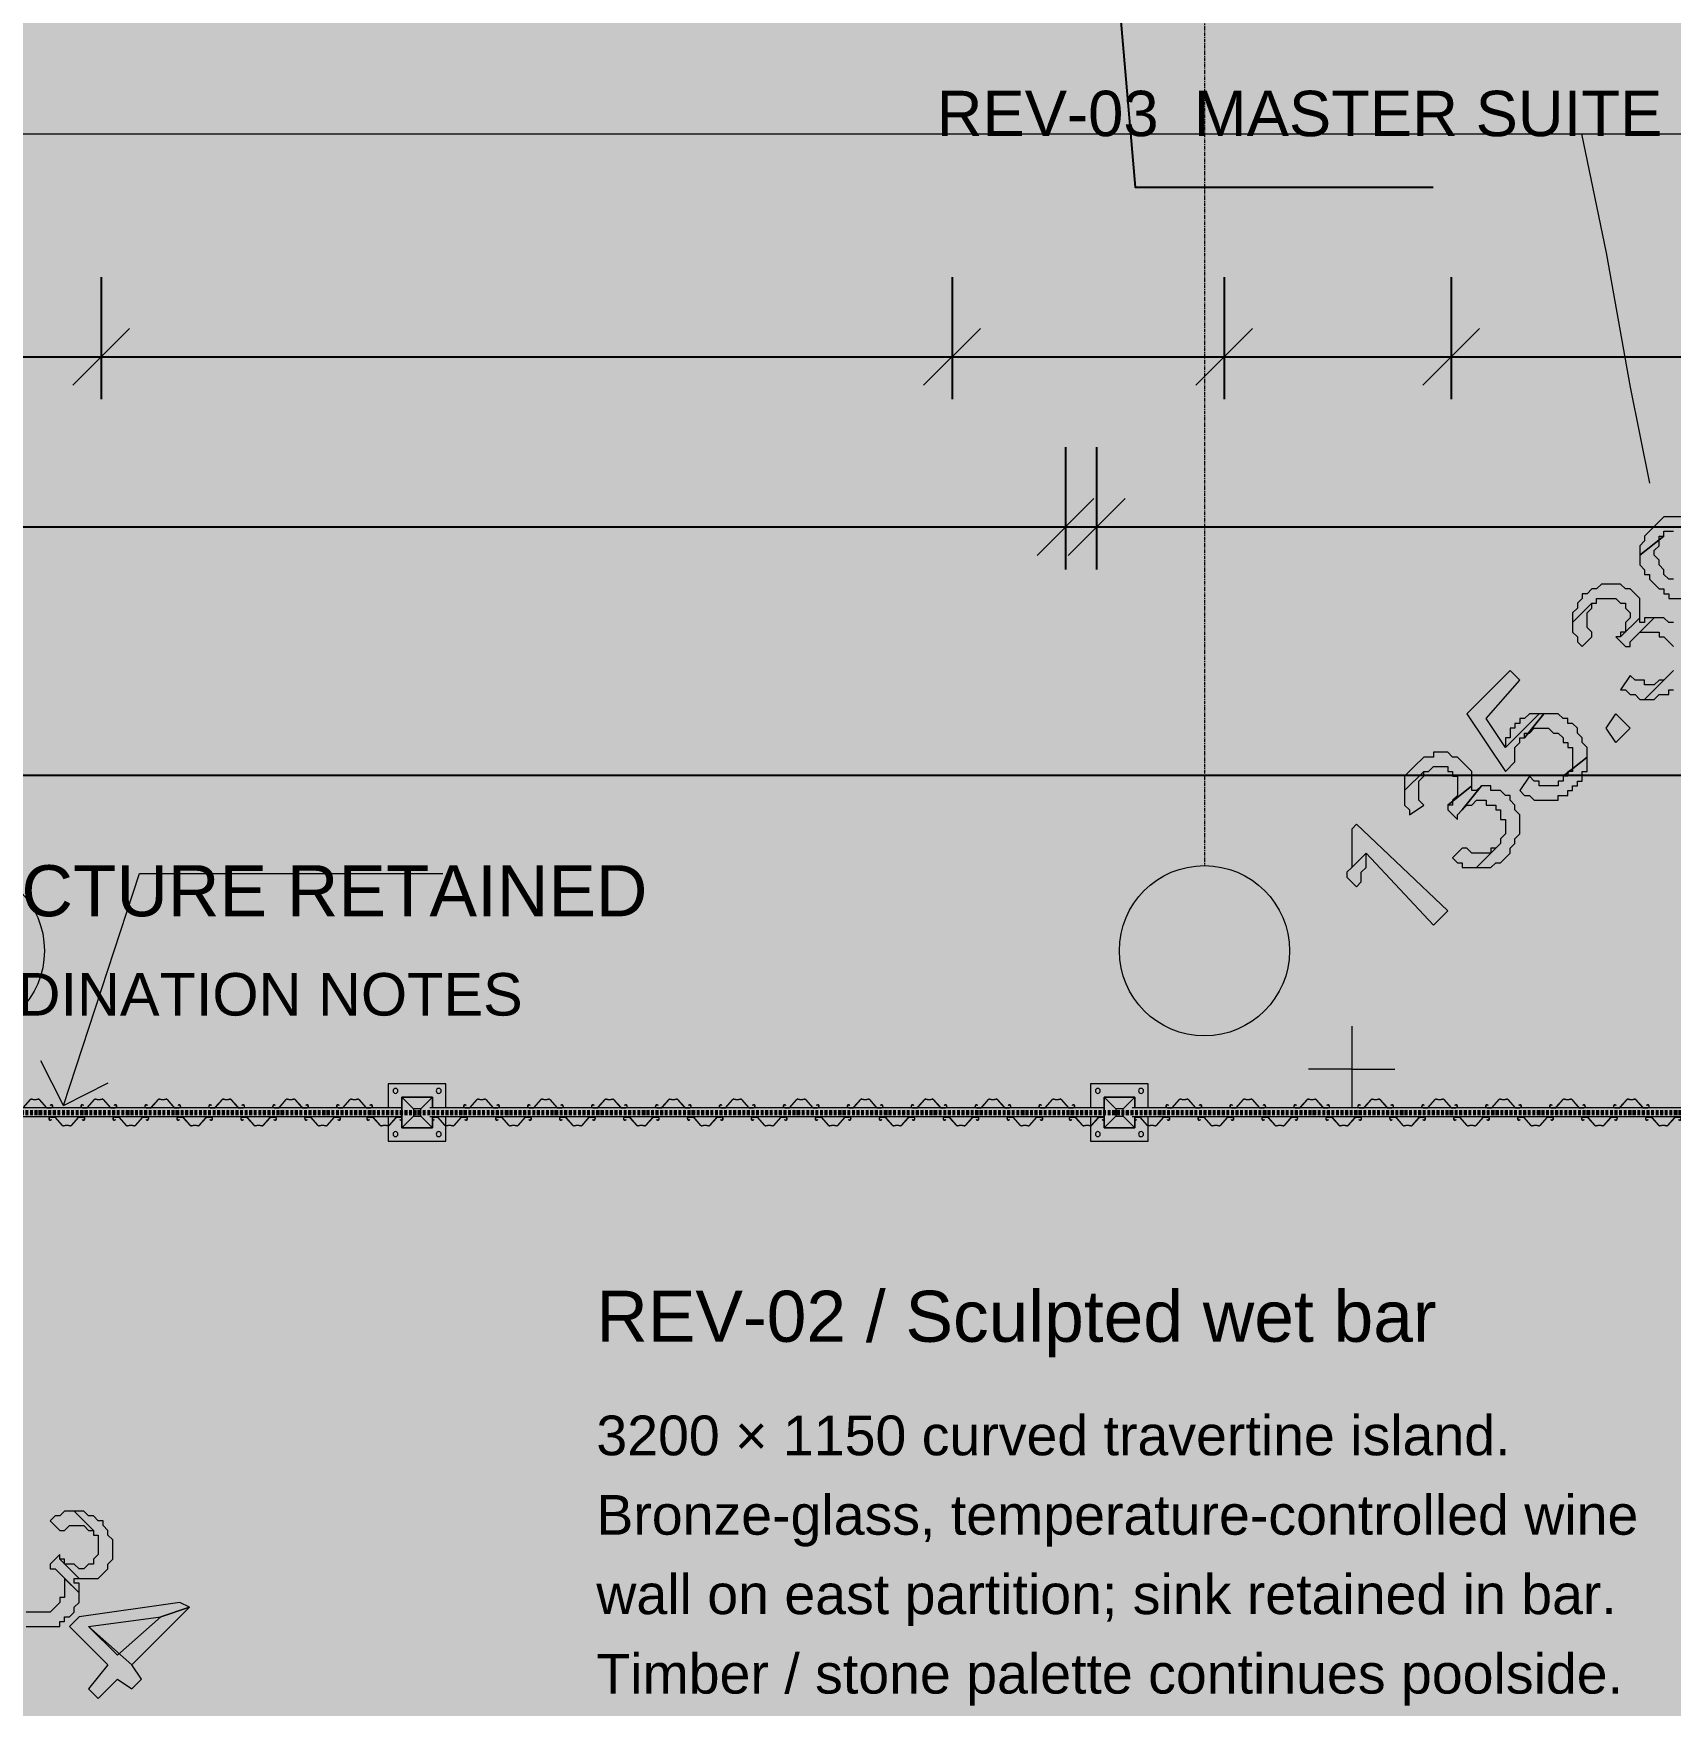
# Model space of a CAD drawing. Header units: millimetres. Extents: x -3370 to 37592, y -25802 to 13127.
# Drawn here: x 13015 to 18788, y -12282 to -6388 of the extents above; entities that cross this region are included whole.
import ezdxf

# ---------------------------------------------------------------- set-up
doc = ezdxf.new("R2010")
doc.units = ezdxf.units.MM
doc.linetypes.add('Boundary', pattern=[15.999999999999998, 9.999999999999998, -3, 0, -3])
doc.linetypes.add('Grid Line', pattern=[22.224999999999994, 12.7, -3.174999999999999, 3.174999999999999, -3.174999999999999])
for name, color, linetype, lineweight in [('2 Hoop survey', 8, 'Continuous', 9), ('A-ANNO-DIMS', 211, 'Continuous', 9), ('A-FLOR-HRAL', 11, 'Continuous', 9), ('C-BLDG-PADS', 91, 'Continuous', 9), ('C-PROP-LINE', 91, 'Boundary', 70), ('G-ANNO-TEXT', 231, 'Continuous', 9), ('ID_REVISION_MARKUP', 7, 'Continuous', 25), ('S-GRID', 1, 'Continuous', 9), ('S-GRID-IDEN', 1, 'Continuous', 9), ('默认', 18, 'Continuous', 9)]:
    doc.layers.add(name, color=color, linetype=linetype, lineweight=lineweight)
doc.styles.add('Avenir_1', font='', dxfattribs={"width": 0.8, "height": 200})
doc.styles.add('ID_SANS', font='Arial.ttf')
doc.styles.get('Avenir_1').set_extended_font_data('Avenir')
doc.dimstyles.new('OJID-2_0mm_Diagonal_Tick', dxfattribs={"dimscale": 304.8, "dimtxt": 282.4994288325337, "dimasz": 0.6561679790026247, "dimexe": 0.4921259842519685, "dimexo": 0.0625, "dimgap": 0.1640419947506562, "dimtad": 1, "dimdsep": 46, "dimtxsty": 'Avenir_1', "dimblk1": 'OBLIQUE', "dimblk2": 'OBLIQUE', "dimsah": 1, "dimcen": 0.09, "dimdle": 0.4921259842519685, "dimazin": 3, "dimtfac": 1, "dimtdec": 4, "dimtix": 1, "dimtmove": 0, "dimatfit": 3, "dimtvp": 1, "dimtolj": 1})
doc.dimstyles.new('OJID-2_0mm_Diagonal_Tick_1', dxfattribs={"dimscale": 304.8, "dimtxt": 282.4994288325337, "dimasz": 0.6561679790026247, "dimexe": 0.4921259842519685, "dimexo": 0.0625, "dimgap": 0.1640419947506562, "dimtad": 1, "dimdsep": 46, "dimtxsty": 'Avenir_1', "dimblk1": 'OBLIQUE', "dimblk2": 'OBLIQUE', "dimsah": 1, "dimcen": 0.09, "dimdle": 0.4921259842519685, "dimazin": 3, "dimtfac": 1, "dimtdec": 4, "dimtix": 1, "dimtmove": 2, "dimatfit": 3, "dimtvp": 1, "dimtolj": 1})

# ---------------------------------------------------------------- blocks, each defined once
blk = doc.blocks.new('2 Hoop survey-1260670-Lower Ground Floor')
at = {"layer": '默认', "color": 9}
for p, q in [((66093.32701725377, 302.0836705288281), (66093.32701725377, 13.17536394757408)), ((66093.32701725376, 149.6920172383161), (65940.93536396322, 149.6920172383161)), ((66093.32701725376, 149.6920172383161), (66245.71867054429, 149.6920172383161))]:
    blk.add_line(p, q, dxfattribs=at)
at = {"layer": '默认', "color": 9, "flags": 128}
blk.add_lwpolyline([(66904.03432277705, 3447.300363947662), (66990.74453107578, 3028.201023837184), (67075.40656068163, 2554.093658044441), (67143.13618436629, 2215.445539621027)], dxfattribs=at)
at = {"layer": '默认', "color": 9}
for points in [[(67312.46024357798, 2096.918698172854), (67193.9334021298, 2096.918698172854), (67160.06859028745, 2063.053886330514), (67126.20377844512, 2029.189074488189), (67126.20377844512, 2012.256668567003), (67109.27137252397, 1995.324262645847), (67109.27137252397, 1961.45945080349), (67193.93340212981, 2029.189074488173), (67193.93340212981, 2046.121480409344), (67227.79821397213, 2046.121480409344)], [(67227.79821397216, 1876.797421197669), (67210.86580805096, 1876.797421197669), (67193.93340212981, 1893.729827118823), (67193.93340212981, 1910.662233039979), (67177.00099620866, 1927.594638961165), (67177.00099620866, 1944.527044882319), (67160.06859028747, 1961.459450803506), (67160.06859028747, 1978.39185672466), (67177.00099620863, 1995.32426264583), (67177.00099620863, 2029.189074488173), (67193.9334021298, 2029.189074488173), (67109.27137252396, 1961.45945080349), (67109.27137252396, 1927.594638961149), (67126.20377844512, 1910.662233039995), (67126.20377844512, 1893.729827118808), (67143.13618436627, 1893.729827118808), (67143.13618436627, 1876.797421197638), (67177.00099620862, 1842.932609355297), (67193.9334021298, 1842.932609355297), (67193.9334021298, 1826.000203434127), (67210.86580805096, 1826.000203434127), (67210.86580805096, 1809.067797512971), (67261.66302581447, 1809.067797512971)], [(67227.7982139721, 1555.081708695396), (67126.20377844511, 1453.487273168388), (67160.06859028744, 1453.487273168388), (67177.00099620863, 1470.419679089542), (67210.86580805096, 1470.419679089542), (67210.86580805096, 1487.352085010712), (67227.79821397213, 1487.352085010712)], [(67227.79821397216, 1724.405767907103), (67210.86580805096, 1724.405767907103), (67193.93340212978, 1741.338173828257), (67160.06859028744, 1741.338173828273), (67109.27137252394, 1690.540956064744), (67177.00099620862, 1690.540956064744), (67177.00099620862, 1673.60855014359), (67193.93340212978, 1673.60855014359), (67227.7982139721, 1639.743738301218)], [(61419.98298301085, -1814.46706961738), (61538.50982445903, -1814.46706961738), (61538.50982445903, -1797.534663696208), (61555.4422303802, -1797.534663696208), (61555.4422303802, -1780.602257775037), (61572.37463630138, -1780.602257775037), (61589.30704222256, -1763.669851853851), (61589.30704222256, -1746.737445932697), (61606.23944814371, -1729.805040011541), (61606.23944814371, -1695.940228169193), (61555.4422303802, -1645.143010405689), (61555.4422303802, -1712.872634090363), (61538.50982445903, -1712.872634090363), (61538.50982445903, -1729.805040011533), (61504.64501261669, -1763.669851853867), (61419.98298301084, -1763.669851853867)]]:
    blk.add_lwpolyline(points, dxfattribs=at)
for points in [[(66906.08250146991, 1826.000203434127), (66906.08250146991, 1809.067797512971), (66889.15009554874, 1792.135391591784), (66889.15009554874, 1775.202985670629), (66872.21768962755, 1758.270579749427), (66872.21768962755, 1724.405767907103), (66939.94731331227, 1792.135391591799), (66956.87971923342, 1792.135391591799), (66956.87971923342, 1809.067797512971), (67024.6093429181, 1809.067797512971), (67041.54174883926, 1792.135391591768), (67058.47415476045, 1792.135391591768), (67058.47415476045, 1775.202985670629), (67075.4065606816, 1758.270579749427), (67075.4065606816, 1741.338173828288), (67058.47415476045, 1724.405767907103), (67058.47415476045, 1690.54095606476), (67041.54174883927, 1690.54095606476), (67041.54174883927, 1673.608550143606), (67109.27137252397, 1741.338173828304), (67109.27137252397, 1809.067797512971), (67075.40656068161, 1842.932609355312), (67058.47415476045, 1842.932609355312), (67041.54174883928, 1859.865015276468), (66973.8121251546, 1859.865015276468), (66956.87971923342, 1842.932609355328), (66939.94731331225, 1842.932609355328), (66923.01490739107, 1826.000203434127)], [(66872.21768962756, 1724.405767907103), (66872.21768962756, 1690.54095606476), (66889.15009554876, 1673.608550143621), (66889.15009554876, 1656.67614422242), (66906.08250146992, 1639.74373830128), (66939.94731331227, 1673.608550143621), (66939.94731331227, 1690.54095606476), (66923.01490739104, 1707.473361985933), (66923.01490739104, 1758.270579749444), (66939.94731331224, 1775.202985670629), (66939.94731331224, 1792.135391591784)], [(67024.60934291812, 1673.608550143639), (67058.47415476048, 1639.74373830128), (67075.40656068161, 1639.74373830128), (67075.40656068161, 1656.67614422242), (67160.06859028745, 1741.338173828288), (67126.20377844511, 1741.338173828288), (67126.20377844511, 1724.405767907103), (67109.27137252396, 1724.405767907103), (67109.27137252396, 1741.338173828288), (67041.54174883928, 1673.608550143621)], [(66652.09641265236, 1555.081708695439), (66499.70475936185, 1402.69005540489), (66635.1640067312, 1199.501184350858), (66669.02881857354, 1233.365996193183), (66669.02881857354, 1284.163213956712), (66685.96122449472, 1301.095619877866), (66685.96122449472, 1318.028025799053), (66702.89363041587, 1318.028025799053), (66770.62325410054, 1402.69005540489), (66753.69084817937, 1402.69005540489), (66635.16400673121, 1284.163213956712), (66567.43438304652, 1385.757649483751), (66685.9612244947, 1521.216896853084)], [(67075.40656068161, 1538.149302774236), (67041.54174883927, 1487.352085010723), (67058.47415476044, 1487.352085010723), (67075.40656068161, 1470.419679089553), (67092.33896660278, 1470.419679089553), (67109.27137252397, 1453.487273168383), (67126.20377844511, 1453.487273168383), (67193.93340212978, 1521.21689685305), (67177.00099620862, 1521.21689685305), (67160.06859028744, 1504.284490931896), (67126.20377844511, 1504.284490931896), (67126.20377844511, 1521.216896853066), (67092.33896660278, 1521.216896853066)], [(66669.02881857354, 1368.825243562535), (66669.02881857354, 1351.892837641381), (66652.09641265236, 1351.892837641381), (66652.09641265236, 1318.02802579904), (66635.1640067312, 1318.02802579904), (66635.1640067312, 1284.163213956699), (66753.6908481794, 1402.690055404877), (66719.82603633704, 1402.690055404877), (66702.89363041587, 1385.757649483738), (66685.9612244947, 1385.757649483738), (66685.9612244947, 1368.825243562535)], [(66770.62325410054, 1402.690055404877), (66702.89363041587, 1318.028025799056), (66702.89363041587, 1334.960431720194), (66719.82603633704, 1334.960431720194), (66736.7584422582, 1351.892837641364), (66787.55566002171, 1351.892837641364), (66804.48806594287, 1334.960431720177), (66821.42047186405, 1334.960431720177), (66838.35287778525, 1318.02802579904), (66838.35287778525, 1301.095619877853), (66855.2852837064, 1301.095619877853), (66855.2852837064, 1284.163213956699), (66872.21768962756, 1284.163213956699), (66872.21768962756, 1199.501184350846), (66855.2852837064, 1199.501184350846), (66855.2852837064, 1182.568778429675), (66838.35287778522, 1182.568778429675), (66923.01490739107, 1250.298402114357), (66923.01490739107, 1284.163213956699), (66906.08250146992, 1301.095619877869), (66906.08250146992, 1318.02802579904), (66889.15009554876, 1334.96043172021), (66889.15009554876, 1351.892837641381), (66872.21768962758, 1368.825243562551), (66855.2852837064, 1368.825243562551), (66855.2852837064, 1385.757649483723), (66838.35287778522, 1385.757649483723), (66821.42047186407, 1402.690055404877)], [(67024.60934291809, 1301.095619877839), (66990.74453107575, 1351.892837641364), (67024.60934291809, 1402.690055404844), (67075.40656068161, 1351.892837641364)], [(66313.44829422898, 1216.433590272032), (66279.58348238662, 1182.568778429675), (66279.58348238662, 1131.771560666162), (66347.31310607132, 1199.501184350862), (66364.24551199247, 1199.501184350862), (66381.17791791365, 1216.433590272032), (66431.97513567714, 1216.433590272032), (66431.97513567714, 1199.501184350846), (66448.90754159832, 1199.501184350846), (66448.90754159832, 1182.568778429675), (66465.83994751949, 1182.568778429675), (66465.83994751949, 1114.839154744992), (66448.90754159834, 1097.906748823822), (66448.90754159834, 1080.974342902651), (66431.97513567714, 1080.974342902651), (66516.637165283, 1148.703966587333), (66516.637165283, 1199.501184350846), (66465.8399475195, 1250.298402114357), (66448.90754159832, 1250.298402114357), (66431.97513567714, 1267.230808035527), (66381.17791791364, 1267.230808035527), (66381.17791791364, 1250.298402114357), (66347.31310607129, 1250.298402114357)], [(66719.82603633704, 1182.568778429657), (66685.9612244947, 1131.771560666146), (66702.89363041587, 1114.839154745008), (66719.82603633704, 1114.839154745008), (66736.75844225821, 1097.906748823822), (66821.42047186405, 1097.906748823822), (66821.42047186405, 1114.839154744992), (66855.2852837064, 1114.839154744992), (66855.2852837064, 1131.771560666162), (66872.21768962756, 1131.771560666162), (66872.21768962756, 1148.703966587333), (66889.15009554874, 1148.703966587333), (66889.15009554874, 1165.636372508503), (66906.08250146991, 1165.636372508503), (66906.08250146991, 1199.501184350846), (66923.01490739107, 1199.501184350846), (66923.01490739107, 1250.298402114357), (66838.35287778522, 1182.568778429675), (66838.35287778522, 1165.636372508503), (66821.42047186405, 1165.636372508503), (66821.42047186405, 1148.703966587333), (66753.69084817937, 1148.703966587333), (66753.69084817937, 1165.636372508503), (66736.7584422582, 1165.636372508503)], [(66279.58348238662, 1131.771560666162), (66279.58348238662, 1080.974342902651), (66296.5158883078, 1064.041936981497), (66296.5158883078, 1047.109531060309), (66347.31310607129, 1080.974342902668), (66330.38070015013, 1097.906748823822), (66330.38070015013, 1165.636372508503), (66347.31310607132, 1182.568778429692), (66347.31310607132, 1199.501184350846)], [(66431.97513567716, 1064.041936981497), (66465.8399475195, 1030.177125139155), (66465.8399475195, 1047.109531060309), (66482.7723534407, 1064.041936981497), (66550.50197712534, 1148.703966587333), (66533.56957120418, 1131.771560666162), (66516.637165283, 1131.771560666162), (66516.637165283, 1148.703966587333), (66431.97513567714, 1080.974342902651)], [(66550.50197712534, 1148.70396658732), (66482.77235344064, 1064.041936981452), (66499.70475936185, 1080.974342902638), (66516.637165283, 1080.974342902638), (66533.56957120419, 1097.906748823825), (66567.43438304652, 1097.906748823825), (66567.43438304652, 1080.974342902638), (66601.29919488885, 1080.974342902638), (66601.29919488885, 1064.041936981468), (66618.23160081002, 1064.041936981468), (66618.23160081002, 1030.177125139127), (66635.1640067312, 1030.177125139127), (66635.1640067312, 979.3799073756146), (66618.23160081005, 962.4475014544587), (66618.23160081005, 945.5150955332738), (66533.56957120416, 860.8530659274858), (66584.36678896769, 860.8530659274858), (66601.29919488887, 877.7854718485905), (66618.23160081002, 877.7854718485905), (66652.09641265232, 911.6502836909331), (66652.09641265232, 928.5826896121181), (66669.02881857356, 945.5150955332883), (66669.02881857356, 962.4475014544587), (66685.96122449472, 979.379907375631), (66685.96122449472, 1047.109531060298), (66669.02881857354, 1064.041936981468), (66669.02881857354, 1080.974342902638), (66652.09641265238, 1097.906748823809), (66652.09641265238, 1114.839154744979), (66635.1640067312, 1114.839154744979), (66618.23160081002, 1131.771560666166), (66584.36678896769, 1131.771560666166), (66584.36678896769, 1148.70396658732)], [(66110.25942317494, 1013.244719217973), (66093.32701725377, 996.3123132968358), (66093.32701725377, 860.8530659274547), (66144.12423501727, 911.6502836909494), (66381.17791791365, 657.6641948734087), (66431.97513567714, 708.4614126369179)], [(66093.32701725373, 860.8530659274567), (66076.39461133254, 843.9206600062536), (66076.39461133254, 826.988254085114), (66110.25942317492, 793.123442242806), (66127.19182909609, 810.0558481639438), (66127.19182909609, 843.9206600062699), (66144.12423501723, 860.8530659274238), (66144.12423501723, 911.6502836909513)], [(66482.77235344067, 928.5826896121472), (66448.90754159832, 894.71787776979), (66465.83994751947, 877.7854718486052), (66482.77235344067, 877.7854718486052), (66482.77235344067, 860.8530659274493), (66533.56957120418, 860.8530659274493), (66601.29919488887, 928.5826896121308), (66584.36678896769, 928.5826896121308), (66584.36678896769, 911.6502836909458), (66516.637165283, 911.6502836909458), (66499.70475936182, 928.5826896121162)], [(61589.30704222254, -1408.089327509331), (61555.44223038021, -1408.089327509331), (61538.50982445905, -1425.021733430487), (61521.57741853788, -1425.021733430487), (61504.64501261672, -1441.954139351665), (61538.50982445905, -1475.818951193991), (61555.44223038021, -1475.818951193991), (61572.37463630139, -1458.886545272828), (61623.17185406488, -1458.886545272828), (61640.10425998606, -1475.818951194), (61657.03666590722, -1475.818951194)], [(61690.90147774955, -1441.954139351672), (61673.96907182838, -1441.954139351672), (61657.03666590723, -1425.021733430487), (61640.10425998604, -1425.021733430487), (61623.17185406489, -1408.089327509324), (61589.30704222254, -1408.089327509324), (61657.03666590723, -1475.818951194015), (61657.03666590723, -1492.751357115185), (61673.96907182838, -1492.751357115185), (61673.96907182838, -1560.480980799859), (61657.03666590722, -1577.413386721022), (61657.03666590722, -1594.3457926422), (61640.10425998604, -1594.3457926422), (61623.17185406488, -1611.27819856337), (61606.23944814373, -1611.27819856337), (61589.30704222257, -1594.3457926422), (61555.44223038021, -1594.3457926422), (61555.44223038021, -1577.41338672103), (61538.50982445903, -1577.41338672103), (61606.23944814373, -1645.143010405713), (61673.96907182838, -1645.143010405713), (61707.83388367074, -1611.278198563363), (61707.83388367074, -1594.3457926422), (61724.76628959191, -1577.413386721006), (61724.76628959191, -1509.683763036355), (61707.83388367074, -1492.751357115176), (61707.83388367074, -1475.818951194015), (61690.90147774958, -1458.886545272828)], [(61538.50982445905, -1560.48098079983), (61504.6450126167, -1594.345792642171), (61504.6450126167, -1611.27819856335), (61521.57741853785, -1611.27819856335), (61606.23944814371, -1695.940228169202), (61606.23944814371, -1662.075416326861), (61589.30704222254, -1662.075416326861), (61589.30704222254, -1645.143010405691), (61606.23944814371, -1645.143010405691), (61538.50982445903, -1577.413386721)], [(61995.68478433063, -1746.737445932727), (61894.09034880362, -1780.602257775061), (61741.69869551309, -1916.061505144426), (61640.10425998608, -1814.467069617385), (61792.49591327659, -1949.926316986775), (61995.68478433063, -1746.737445932727), (61961.81997248827, -1729.805040011583), (61606.23944814371, -1780.602257775077), (61572.37463630137, -1814.467069617418), (61707.83388367071, -1949.926316986785), (61640.10425998601, -2034.588346592629), (61673.96907182838, -2068.453158434962), (61741.69869551307, -2000.723534750279), (61792.49591327659, -2034.588346592604), (61826.36072511892, -2000.723534750272), (61792.49591327657, -1949.926316986785), (61640.10425998603, -1814.467069617418), (61894.09034880359, -1780.602257775077)]]:
    blk.add_lwpolyline(points, close=True, dxfattribs=at)
blk = doc.blocks.new('栏杆扶手 - Left Side-1798714-Lower Ground Floor')
at = {"layer": 'A-FLOR-HRAL'}
for p, q in [((-15.87499999999996, 57.84850000000015), (-15.87499999999996, 43.19481633661839)), ((-15.08124999999998, 43.19481633661835), (-15.08124999999998, 57.84850000000015)), ((-14.8181336303113, 40.82962397147259), (13.91361901101565, 15.09907772745659)), ((14.41546126376977, 15.71405204875031), (-14.28863871473036, 41.42095653478553)), ((-6.806700561797406, 54.39549889058846), (-6.245427855771193, 53.8342261845622)), ((-15.87499999999998, -43.19481633661835), (-15.87499999999998, -57.84850000000014)), ((-15.08124999999996, -57.84850000000011), (-15.08124999999996, -43.19481633661839)), ((13.91361901101583, -15.09907772745543), (-14.81813363031135, -40.82962397147266)), ((-14.28863871473058, -41.4209565347854), (14.41546126376536, -15.71405204875289)), ((-6.245427855771167, -53.8342261845622), (-6.80670056179743, -54.39549889058843))]:
    blk.add_line(p, q, dxfattribs=at)
for centre, radius, start, end in [((-10.22349999999999, 57.84850000000013), 5.651499999999976, 314.7404781028065, 179.9999999999994), ((-10.22349999999999, 57.84850000000013), 4.857749999999971, 314.6980721990916, 180.0000000000004), ((-12.70000000000006, 43.19481633661839), 3.174999999999925, 179.9999999999999, 228.1541583951134), ((-12.70000000000006, 43.19481633661839), 2.381249999999925, 180.0000000000005, 228.1529151133485), ((64.60465898721118, 8.021785709647067e-13), 51.01790721151556, 166.512941216132, 193.4870587838678), ((11.90624999999977, 12.63918044228097), 3.175000000000197, 346.5129412161319, 50.78425699445906), ((64.60465898721118, 8.021785709647067e-13), 50.22415721151557, 166.5129412161327, 193.4870587838685), ((11.90624999999977, 12.63918044228097), 3.968750000000194, 346.5129412161309, 50.78425699445738), ((-12.70000000000006, -43.19481633661839), 3.174999999999924, 131.8458416048867, 179.9999999999993), ((-10.22349999999999, -57.84850000000011), 5.651499999999976, 179.9999999999999, 45.25952189719193), ((-12.70000000000006, -43.19481633661839), 2.381249999999921, 131.8470848866536, 180), ((-10.22349999999999, -57.84850000000011), 4.857749999999976, 180, 45.30192780090908), ((11.9062500000002, -12.63918044228009), 3.174999999999822, 309.2157430055389, 13.48705878386924), ((11.9062500000002, -12.63918044228009), 3.968749999999824, 309.2157430055375, 13.48705878386811)]:
    blk.add_arc(centre, radius, start, end, dxfattribs=at)
blk = doc.blocks.new('栏杆扶手 - Right Side-V1-Lower Ground Floor')
at = {"layer": 'A-FLOR-HRAL'}
for p, q in [((14.28863871473044, 41.42095653478577), (-14.41546126376533, 15.7140520487531)), ((-13.91361901101159, 15.09907772745906), (14.81813363031123, 40.82962397147305)), ((6.245427855770975, 53.83422618456255), (6.806700561797228, 54.39549889058876)), ((15.08124999999973, 57.84850000000052), (15.08124999999973, 43.19481633661879)), ((15.87499999999984, 43.19481633661878), (15.87499999999984, 57.84850000000052)), ((-14.41546126376955, -15.71405204875008), (14.28863871473075, -41.42095653478513)), ((14.81813363031169, -40.82962397147217), (-13.91361901101545, -15.09907772745634)), ((6.806700561797881, -54.39549889058811), (6.245427855771664, -53.83422618456185)), ((15.08125000000038, -43.19481633661797), (15.08125000000038, -57.84849999999975)), ((15.87500000000046, -57.84849999999975), (15.87500000000046, -43.19481633661798))]:
    blk.add_line(p, q, dxfattribs=at)
for centre, radius, start, end in [((10.22349999999976, 57.84850000000048), 5.651499999999976, 359.9999999999996, 225.2595218971921), ((10.22349999999976, 57.84850000000048), 4.857749999999974, 6.704519569386375e-13, 225.3019278009093), ((-11.90625000000014, 12.63918044228032), 3.968749999999824, 129.215743005456, 193.4870587838714), ((-64.60465898721104, 4.448531709029887e-13), 50.22415721151557, 346.5129412161314, 13.48705878386784), ((-11.90625000000014, 12.63918044228032), 3.174999999999822, 129.2157430054417, 193.4870587838738), ((-64.60465898721104, 4.448531709029887e-13), 51.01790721151556, 346.5129412161306, 13.48705878386711), ((12.69999999999992, 43.19481633661878), 2.381249999999919, 311.8470848866533, 4.325554366790383e-13), ((12.69999999999992, 43.19481633661878), 3.174999999999925, 311.8458416048869, 0), ((-11.90624999999955, -12.63918044228075), 3.968750000000195, 166.5129412161303, 230.7842569944569), ((-11.90624999999955, -12.63918044228075), 3.175000000000197, 166.5129412161315, 230.7842569944617), ((10.22350000000049, -57.84849999999975), 5.651499999999976, 134.7404781028073, 359.999999999999), ((10.22350000000049, -57.84849999999975), 4.857749999999966, 134.6980721990925, 4.071109992273301e-13), ((12.70000000000046, -43.194816336618), 2.381249999999926, 6.838609960774292e-13, 48.15291511334912), ((12.70000000000046, -43.194816336618), 3.174999999999924, 6.361109362927034e-14, 48.15415839511418)]:
    blk.add_arc(centre, radius, start, end, dxfattribs=at)
blk = doc.blocks.new('栏杆扶手 - Right Side-V2-Lower Ground Floor')
at = {"layer": 'A-FLOR-HRAL'}
for p, q in [((14.28863871473044, 41.42095653478577), (-14.41546126376533, 15.7140520487531)), ((-13.91361901101159, 15.09907772745906), (14.81813363031123, 40.82962397147305)), ((6.245427855770975, 53.83422618456255), (6.806700561797228, 54.39549889058876)), ((15.08124999999973, 57.84850000000052), (15.08124999999973, 43.19481633661879)), ((15.87499999999984, 43.19481633661878), (15.87499999999984, 57.84850000000052)), ((-14.41546126376955, -15.71405204875008), (14.28863871473075, -41.42095653478513)), ((14.81813363031169, -40.82962397147217), (-13.91361901101545, -15.09907772745634)), ((6.806700561797881, -54.39549889058811), (6.245427855771664, -53.83422618456185)), ((15.08125000000038, -43.19481633661797), (15.08125000000038, -57.84849999999975)), ((15.87500000000046, -57.84849999999975), (15.87500000000046, -43.19481633661798))]:
    blk.add_line(p, q, dxfattribs=at)
for centre, radius, start, end in [((10.22349999999976, 57.84850000000048), 5.651499999999976, 359.9999999999996, 225.2595218971921), ((10.22349999999976, 57.84850000000048), 4.857749999999974, 6.704519569386375e-13, 225.3019278009093), ((-11.90625000000014, 12.63918044228032), 3.968749999999824, 129.215743005456, 193.4870587838714), ((-64.60465898721104, 4.448531709029887e-13), 50.22415721151557, 346.5129412161314, 13.48705878386784), ((-11.90625000000014, 12.63918044228032), 3.174999999999822, 129.2157430054417, 193.4870587838738), ((-64.60465898721104, 4.448531709029887e-13), 51.01790721151556, 346.5129412161306, 13.48705878386711), ((12.69999999999992, 43.19481633661878), 2.381249999999919, 311.8470848866533, 4.325554366790383e-13), ((12.69999999999992, 43.19481633661878), 3.174999999999925, 311.8458416048869, 0), ((-11.90624999999955, -12.63918044228075), 3.968750000000195, 166.5129412161303, 230.7842569944569), ((-11.90624999999955, -12.63918044228075), 3.175000000000197, 166.5129412161315, 230.7842569944617), ((10.22350000000049, -57.84849999999975), 5.651499999999976, 134.7404781028073, 205.1340786956796), ((10.22350000000049, -57.84849999999975), 4.857749999999974, 134.6980721990924, 205.1049246368759), ((12.70000000000046, -43.194816336618), 2.381249999999926, 6.838609960774292e-13, 48.15291511334912), ((10.22350000000049, -57.84849999999975), 4.857749999999966, 331.8372590248866, 4.071109992273301e-13), ((12.70000000000046, -43.194816336618), 3.174999999999924, 6.361109362927034e-14, 48.15415839511418), ((10.22350000000049, -57.84849999999975), 5.651499999999974, 345.9212798814244, 359.999999999999)]:
    blk.add_arc(centre, radius, start, end, dxfattribs=at)
blk = doc.blocks.new('栏杆扶手 - Surface-Mounted Center-1798717-Lower Ground Floor')
at = {"layer": 'A-FLOR-HRAL'}
for p, q in [((-15.87499999999964, 101.6), (-101.6000000000001, 101.6)), ((-101.6000000000001, 101.6), (-101.6000000000001, -101.6)), ((101.6, 101.6), (15.87500000000006, 101.6)), ((101.6, -101.6), (101.6, 101.6)), ((-53.975, 53.97499999999771), (53.97499999999999, 53.97499999999771)), ((-53.975, 53.97499999999771), (-12.7, 12.69999999999778)), ((-53.97500000000007, -53.9750000000023), (-53.97500000000007, 53.97499999999769)), ((53.97499999999999, 53.97499999999798), (-53.97499999999999, 53.97499999999798)), ((-53.97499999999999, 53.97499999999798), (-53.97499999999999, -53.97500000000201)), ((12.7, 12.69999999999778), (-12.7, 12.69999999999778)), ((-12.7, 12.69999999999779), (-12.7, -12.70000000000221)), ((12.7, 12.69999999999778), (53.97499999999999, 53.97499999999771)), ((12.7, -12.70000000000221), (12.7, 12.69999999999779)), ((53.97499999999992, 53.97499999999771), (53.97499999999992, -53.97500000000229)), ((53.97499999999999, -53.97500000000201), (53.97499999999999, 53.97499999999798)), ((-53.97500000000007, -53.9750000000023), (-12.7, -12.70000000000221)), ((-15.87499999999955, -53.9750000000023), (-53.975, -53.9750000000023)), ((-53.97499999999999, -53.97500000000201), (-15.87499999999954, -53.97500000000201)), ((-12.7, -12.70000000000221), (12.7, -12.70000000000221)), ((53.97499999999999, -53.9750000000023), (12.7, -12.70000000000221)), ((53.97499999999999, -53.9750000000023), (15.87500000000018, -53.9750000000023)), ((15.8750000000002, -53.97500000000201), (53.97499999999999, -53.97500000000201)), ((-101.6000000000001, -101.6), (-15.87499999999959, -101.6)), ((15.87500000000013, -101.6), (101.6, -101.6))]:
    blk.add_line(p, q, dxfattribs=at)
for centre, radius, start, end in [((-76.20000000000002, 76.2), 8.731249999999987, 7.887775610029521e-13, 180.0000000000002), ((-76.20000000000002, 76.2), 8.731249999999996, 180.0000000000002, 5.088887490341627e-14), ((76.20000000000002, 76.2), 8.731249999999987, 7.887775610029521e-13, 180.0000000000002), ((76.20000000000002, 76.2), 8.731249999999996, 180.0000000000002, 5.088887490341627e-14), ((-76.20000000000002, -76.2), 8.731249999999989, 6.551942643814845e-13, 180.0000000000003), ((-76.20000000000002, -76.2), 8.731249999999985, 180.0000000000002, 5.088887490341627e-14), ((76.20000000000002, -76.2), 8.731249999999996, 6.043053894780682e-13, 180.0000000000002), ((76.20000000000002, -76.2), 8.731249999999985, 180.0000000000002, 5.088887490341627e-14)]:
    blk.add_arc(centre, radius, start, end, dxfattribs=at)
blk = doc.blocks.new('栏杆扶手 - Right Side-1798712-Lower Ground Floor')
at = {"layer": 'A-FLOR-HRAL'}
for p, q in [((14.28863871473044, 41.42095653478577), (-14.41546126376533, 15.7140520487531)), ((-13.91361901101159, 15.09907772745906), (14.81813363031123, 40.82962397147305)), ((6.245427855770975, 53.83422618456255), (6.806700561797228, 54.39549889058876)), ((15.08124999999973, 57.84850000000052), (15.08124999999973, 43.19481633661879)), ((15.87499999999984, 43.19481633661878), (15.87499999999984, 57.84850000000052)), ((-14.41546126376955, -15.71405204875008), (14.28863871473075, -41.42095653478513)), ((14.81813363031169, -40.82962397147217), (-13.91361901101545, -15.09907772745634)), ((6.806700561797881, -54.39549889058811), (6.245427855771664, -53.83422618456185)), ((15.08125000000038, -43.19481633661797), (15.08125000000038, -57.84849999999975)), ((15.87500000000046, -57.84849999999975), (15.87500000000046, -43.19481633661798))]:
    blk.add_line(p, q, dxfattribs=at)
for centre, radius, start, end in [((10.22349999999976, 57.84850000000048), 5.651499999999976, 154.8659213043198, 225.2595218971921), ((10.22349999999976, 57.84850000000048), 4.857749999999974, 154.8950753631256, 225.3019278009093), ((10.22349999999976, 57.84850000000048), 4.857749999999974, 6.704519569386378e-13, 28.16274097511436), ((10.22349999999976, 57.84850000000048), 5.651499999999976, 359.9999999999996, 14.07872011857448), ((-11.90625000000014, 12.63918044228032), 3.968749999999824, 129.215743005456, 193.4870587838714), ((-64.60465898721104, 4.448531709029887e-13), 50.22415721151557, 346.5129412161314, 13.48705878386784), ((-11.90625000000014, 12.63918044228032), 3.174999999999822, 129.2157430054417, 193.4870587838738), ((-64.60465898721104, 4.448531709029887e-13), 51.01790721151556, 346.5129412161306, 13.48705878386711), ((12.69999999999992, 43.19481633661878), 2.381249999999919, 311.8470848866533, 4.325554366790383e-13), ((12.69999999999992, 43.19481633661878), 3.174999999999925, 311.8458416048869, 0), ((-11.90624999999955, -12.63918044228075), 3.968750000000195, 166.5129412161303, 230.7842569944569), ((-11.90624999999955, -12.63918044228075), 3.175000000000197, 166.5129412161315, 230.7842569944617), ((10.22350000000049, -57.84849999999975), 5.651499999999976, 134.7404781028073, 359.999999999999), ((10.22350000000049, -57.84849999999975), 4.857749999999966, 134.6980721990925, 4.071109992273301e-13), ((12.70000000000046, -43.194816336618), 2.381249999999926, 6.838609960774292e-13, 48.15291511334912), ((12.70000000000046, -43.194816336618), 3.174999999999924, 6.361109362927034e-14, 48.15415839511418)]:
    blk.add_arc(centre, radius, start, end, dxfattribs=at)
blk = doc.blocks.new('栏杆扶手 - Right Side-V9-Lower Ground Floor')
at = {"layer": 'A-FLOR-HRAL'}
for p, q in [((14.28863871473044, 41.42095653478577), (-14.41546126376533, 15.7140520487531)), ((-13.91361901101159, 15.09907772745906), (14.81813363031123, 40.82962397147305)), ((6.245427855770975, 53.83422618456255), (6.806700561797228, 54.39549889058876)), ((15.08124999999973, 57.84850000000052), (15.08124999999973, 43.19481633661879)), ((15.87499999999984, 43.19481633661878), (15.87499999999984, 57.84850000000052)), ((-14.41546126376955, -15.71405204875008), (14.28863871473075, -41.42095653478513)), ((14.81813363031169, -40.82962397147217), (-13.91361901101545, -15.09907772745634)), ((6.806700561797881, -54.39549889058811), (6.245427855771664, -53.83422618456185)), ((15.08125000000038, -43.19481633661797), (15.08125000000038, -57.84849999999975)), ((15.87500000000046, -57.84849999999975), (15.87500000000046, -43.19481633661798))]:
    blk.add_line(p, q, dxfattribs=at)
for centre, radius, start, end in [((10.22349999999976, 57.84850000000048), 5.651499999999976, 359.9999999999996, 225.2595218971921), ((10.22349999999976, 57.84850000000048), 4.857749999999974, 6.704519569386375e-13, 225.3019278009093), ((-11.90625000000014, 12.63918044228032), 3.968749999999824, 129.215743005456, 193.4870587838714), ((-64.60465898721104, 4.448531709029887e-13), 50.22415721151557, 346.5129412161314, 13.48705878386784), ((-11.90625000000014, 12.63918044228032), 3.174999999999822, 129.2157430054417, 193.4870587838738), ((-64.60465898721104, 4.448531709029887e-13), 51.01790721151556, 346.5129412161306, 13.48705878386711), ((12.69999999999992, 43.19481633661878), 2.381249999999919, 311.8470848866533, 4.325554366790383e-13), ((12.69999999999992, 43.19481633661878), 3.174999999999925, 311.8458416048869, 0), ((-11.90624999999955, -12.63918044228075), 3.968750000000195, 166.5129412161303, 230.7842569944569), ((-11.90624999999955, -12.63918044228075), 3.175000000000197, 166.5129412161315, 230.7842569944617), ((10.22350000000049, -57.84849999999975), 5.651499999999976, 134.7404781028073, 205.1340786956796), ((10.22350000000049, -57.84849999999975), 4.857749999999974, 134.6980721990925, 215.7375276454427), ((12.70000000000046, -43.194816336618), 2.381249999999926, 6.838609960774292e-13, 48.15291511334912), ((10.22350000000049, -57.84849999999975), 4.857749999999966, 331.8372590248866, 4.071109992273301e-13), ((12.70000000000046, -43.194816336618), 3.174999999999924, 6.361109362927034e-14, 48.15415839511418), ((10.22350000000049, -57.84849999999975), 5.651499999999974, 345.9212798814244, 359.999999999999)]:
    blk.add_arc(centre, radius, start, end, dxfattribs=at)
blk = doc.blocks.new('栏杆扶手 - 栏杆扶手-2236474-Lower Ground Floor')
at = {"layer": 'A-FLOR-HRAL'}
for p, q in [((14314.16461388054, -10175.76140618813), (12324.09631215091, -10175.76140618813)), ((16790.46461388054, -10175.76140618814), (14413.31956623272, -10175.76140618813)), ((19266.76461388054, -10175.76140618815), (16889.61956623269, -10175.76140618814)), ((14314.16461388054, -10207.51140618813), (12324.09631215091, -10207.51140618813)), ((16790.46461388054, -10207.51140618814), (14413.31956623272, -10207.51140618813)), ((19266.76461388054, -10207.51140618815), (16889.61956623269, -10207.51140618814))]:
    blk.add_line(p, q, dxfattribs=at)
at = {"rotation": 89.99999999999982}
for name, p in [('栏杆扶手 - Surface-Mounted Center-1798717-Lower Ground Floor', (14368.13961388054, -10191.63640618813)), ('栏杆扶手 - Surface-Mounted Center-1798717-Lower Ground Floor', (16844.43961388054, -10191.63640618814)), ('栏杆扶手 - Left Side-1798714-Lower Ground Floor', (13020.43961388054, -10159.83640618813)), ('栏杆扶手 - Left Side-1798714-Lower Ground Floor', (13245.83961388054, -10159.83640618813)), ('栏杆扶手 - Left Side-1798714-Lower Ground Floor', (13471.23961388054, -10159.83640618813)), ('栏杆扶手 - Left Side-1798714-Lower Ground Floor', (13696.63961388054, -10159.83640618813)), ('栏杆扶手 - Left Side-1798714-Lower Ground Floor', (13922.03961388054, -10159.83640618813)), ('栏杆扶手 - Left Side-1798714-Lower Ground Floor', (14147.43961388054, -10159.83640618813)), ('栏杆扶手 - Left Side-1798714-Lower Ground Floor', (14595.13961388054, -10159.83640618813)), ('栏杆扶手 - Left Side-1798714-Lower Ground Floor', (14820.53961388054, -10159.83640618813)), ('栏杆扶手 - Left Side-1798714-Lower Ground Floor', (15045.93961388053, -10159.83640618813)), ('栏杆扶手 - Left Side-1798714-Lower Ground Floor', (15271.33961388053, -10159.83640618813)), ('栏杆扶手 - Left Side-1798714-Lower Ground Floor', (15496.73961388054, -10159.83640618814)), ('栏杆扶手 - Left Side-1798714-Lower Ground Floor', (15722.13961388054, -10159.83640618814)), ('栏杆扶手 - Left Side-1798714-Lower Ground Floor', (15947.53961388054, -10159.83640618814)), ('栏杆扶手 - Left Side-1798714-Lower Ground Floor', (16172.93961388054, -10159.83640618814)), ('栏杆扶手 - Left Side-1798714-Lower Ground Floor', (16398.33961388054, -10159.83640618814)), ('栏杆扶手 - Left Side-1798714-Lower Ground Floor', (16623.73961388054, -10159.83640618814)), ('栏杆扶手 - Left Side-1798714-Lower Ground Floor', (17071.43961388054, -10159.83640618814)), ('栏杆扶手 - Left Side-1798714-Lower Ground Floor', (17296.83961388054, -10159.83640618814)), ('栏杆扶手 - Left Side-1798714-Lower Ground Floor', (17522.23961388054, -10159.83640618814)), ('栏杆扶手 - Left Side-1798714-Lower Ground Floor', (17747.63961388054, -10159.83640618814)), ('栏杆扶手 - Left Side-1798714-Lower Ground Floor', (17973.03961388054, -10159.83640618814)), ('栏杆扶手 - Left Side-1798714-Lower Ground Floor', (18198.43961388054, -10159.83640618815)), ('栏杆扶手 - Left Side-1798714-Lower Ground Floor', (18423.83961388054, -10159.83640618815)), ('栏杆扶手 - Left Side-1798714-Lower Ground Floor', (18649.23961388054, -10159.83640618815)), ('栏杆扶手 - Right Side-V1-Lower Ground Floor', (13133.13961388054, -10223.43640618813)), ('栏杆扶手 - Right Side-V1-Lower Ground Floor', (13358.53961388054, -10223.43640618813)), ('栏杆扶手 - Right Side-V1-Lower Ground Floor', (13583.93961388054, -10223.43640618813)), ('栏杆扶手 - Right Side-V1-Lower Ground Floor', (13809.33961388054, -10223.43640618813)), ('栏杆扶手 - Right Side-V1-Lower Ground Floor', (14034.73961388054, -10223.43640618813)), ('栏杆扶手 - Right Side-V2-Lower Ground Floor', (14253.83961388054, -10223.43640618813)), ('栏杆扶手 - Right Side-1798712-Lower Ground Floor', (14482.43961388054, -10223.43640618813)), ('栏杆扶手 - Right Side-V1-Lower Ground Floor', (14707.83961388054, -10223.43640618813)), ('栏杆扶手 - Right Side-V1-Lower Ground Floor', (14933.23961388053, -10223.43640618813)), ('栏杆扶手 - Right Side-V1-Lower Ground Floor', (15158.63961388053, -10223.43640618813)), ('栏杆扶手 - Right Side-V1-Lower Ground Floor', (15384.03961388054, -10223.43640618813)), ('栏杆扶手 - Right Side-V1-Lower Ground Floor', (15609.43961388054, -10223.43640618814)), ('栏杆扶手 - Right Side-V1-Lower Ground Floor', (15834.83961388054, -10223.43640618814)), ('栏杆扶手 - Right Side-V1-Lower Ground Floor', (16060.23961388054, -10223.43640618814)), ('栏杆扶手 - Right Side-V1-Lower Ground Floor', (16285.63961388054, -10223.43640618814)), ('栏杆扶手 - Right Side-V1-Lower Ground Floor', (16511.03961388054, -10223.43640618814)), ('栏杆扶手 - Right Side-V9-Lower Ground Floor', (16730.13961388054, -10223.43640618814)), ('栏杆扶手 - Right Side-1798712-Lower Ground Floor', (16958.73961388054, -10223.43640618814)), ('栏杆扶手 - Right Side-V1-Lower Ground Floor', (17184.13961388054, -10223.43640618814)), ('栏杆扶手 - Right Side-V1-Lower Ground Floor', (17409.53961388054, -10223.43640618814)), ('栏杆扶手 - Right Side-V1-Lower Ground Floor', (17634.93961388054, -10223.43640618814)), ('栏杆扶手 - Right Side-V1-Lower Ground Floor', (17860.33961388054, -10223.43640618814)), ('栏杆扶手 - Right Side-V1-Lower Ground Floor', (18085.73961388053, -10223.43640618814)), ('栏杆扶手 - Right Side-V1-Lower Ground Floor', (18311.13961388054, -10223.43640618814)), ('栏杆扶手 - Right Side-V1-Lower Ground Floor', (18536.53961388054, -10223.43640618814)), ('栏杆扶手 - Right Side-V1-Lower Ground Floor', (18761.93961388054, -10223.43640618815))]:
    blk.add_blockref(name, p, dxfattribs=at)
blk = doc.blocks.new('Family - ___-1140397-Lower Ground Floor')
at = {"layer": 'C-PROP-LINE'}
blk.add_line((-3370.233711690959, -10191.63640618797), (37591.88771895222, -10191.63640618797), dxfattribs=at)
blk = doc.blocks.new('轴网 - Annotation - Grid Head _Circle 6mm_-283740-Lower Ground Floor')
at = {"layer": 'S-GRID-IDEN'}
blk.add_circle((0, 0), 3.000000000000003, dxfattribs=at)
blk = doc.blocks.new('_Oblique')
at = {"color": 0, "linetype": 'ByBlock', "lineweight": -2}
blk.add_line((-0.5, -0.5), (0.5, 0.5), dxfattribs=at)

msp = doc.modelspace()

# ---------------------------------------------------------------- linework, layer by layer
at = {"layer": 'C-BLDG-PADS'}
msp.add_line((8584.039613880572, -6741.63640618806), (25784.03961388057, -6741.63640618806), dxfattribs=at)
at = {"layer": 'G-ANNO-TEXT', "color": 7}
for p, q in [((13121.27290370236, -10166.69780741362), (13388.84434308844, -9348.752223313268)), ((13388.84434308844, -9348.752223313268), (14458.60206880405, -9348.752223313268)), ((13121.27290370236, -10166.69780741362), (13041.33227731318, -10009.02886230233)), ((13121.27290370236, -10166.69780741362), (13278.94184881365, -10086.75718102444))]:
    msp.add_line(p, q, dxfattribs=at)
at = {"layer": 'ID_REVISION_MARKUP'}
msp.add_lwpolyline([(16560, -3000), (16900, -6930), (17950, -6930)], dxfattribs=at)
at = {"layer": 'S-GRID', "linetype": 'Grid Line'}
msp.add_line((17144.0396138806, 11106.92293703576), (17144.03961388056, -9321.464805445152), dxfattribs=at)

# ---------------------------------------------------------------- block references
at = {"layer": '2 Hoop survey', "color": 9}
msp.add_blockref('2 Hoop survey-1260670-Lower Ground Floor', (-48430.02383250731, -10188.93677013573), dxfattribs=at)
at = {"layer": 'A-FLOR-HRAL'}
msp.add_blockref('栏杆扶手 - 栏杆扶手-2236474-Lower Ground Floor', (0, 0), dxfattribs=at)
at = {"layer": 'C-PROP-LINE'}
msp.add_blockref('Family - ___-1140397-Lower Ground Floor', (0, 0), dxfattribs=at)
at = {"layer": 'S-GRID-IDEN', "xscale": 99.99999999999993, "yscale": 99.99999999999993, "zscale": 99.99999999999993, "rotation": 180}
for p in [(12754.03961388053, -9621.464805445137), (17144.03961388055, -9621.464805445143)]:
    msp.add_blockref('轴网 - Annotation - Grid Head _Circle 6mm_-283740-Lower Ground Floor', p, dxfattribs=at)

# ---------------------------------------------------------------- texts
at = {"layer": 'ID_REVISION_MARKUP', "style": 'ID_SANS'}
for s, height, p in [('REV-03  MASTER SUITE', 160, (16200, -6750)), ('INTERIOR CONCEPT - SOURCE ARCHITECTURE RETAINED', 180, (8000, -9500)), ('DIMENSION / CEILING DIFFERENCES: SEE COORDINATION NOTES', 150, (8000, -9850)), ('REV-02 / Sculpted wet bar', 180, (15000, -11000)), ('3200 × 1150 curved travertine island.', 140, (15000, -11400)), ('Bronze-glass, temperature-controlled wine', 140, (15000, -11680)), ('wall on east partition; sink retained in bar.', 140, (15000, -11960)), ('Timber / stone palette continues poolside.', 140, (15000, -12240))]:
    msp.add_text(s, height=height, dxfattribs=at).set_placement(p)

# ---------------------------------------------------------------- dimensions: what is measured, and where the dimension line sits
at = {"layer": 'A-ANNO-DIMS'}
for base, p1, p2, override in [((13254.03961388055, -7527.634760971874), (12034.03961388057, -7227.634760971874), (13254.03961388055, -7227.634760971874), {"dimfxl": 1219.999999999976}), ((16254.03961388055, -7527.634760971874), (13254.03961388055, -7227.634760971874), (16254.03961388055, -7227.634760971874), {"dimfxl": 2999.999999999998}), ((17214.03961388054, -7527.634760971874), (16254.03961388055, -7227.634760971874), (17214.03961388054, -7227.634760971874), {"dimfxl": 959.9999999999964}), ((18014.03961388054, -7527.634760971874), (17214.03961388054, -7227.634760971874), (18014.03961388054, -7227.634760971874), {"dimfxl": 800}), ((20144.03961388055, -7527.634760971874), (18014.03961388054, -7227.634760971874), (20144.03961388055, -7227.634760971874), {"dimfxl": 2130.000000000007}), ((32084.03961388054, -9002.062101239704), (8584.039613880574, -8702.062101239704), (32084.03961388054, -8702.062101239704), {"dimfxl": 23499.99999999997})]:
    msp.add_linear_dim(base=base, p1=p1, p2=p2, dimstyle='OJID-2_0mm_Diagonal_Tick', override=override, dxfattribs=at).render()
msp.add_linear_dim(base=(16764.03961388055, -8127.634760971874), p1=(16654.03961388055, -7827.634760971874), p2=(16764.03961388055, -7827.634760971874), location=(16747.45953620178, -7734.692066701603), dimstyle='OJID-2_0mm_Diagonal_Tick_1', override={"dimfxl": 110}, dxfattribs=at).render()
for base, p1, p2, text, override in [((16654.03961388055, -8127.634760971874), (12864.03961388055, -7827.634760971874), (16654.03961388055, -7827.634760971874), '<>\\XMASTER BEDROOM', {"dimfxl": 3790.000000000002}), ((19534.03961388055, -8127.634760971874), (16764.03961388055, -7827.634760971874), (19534.03961388055, -7827.634760971874), '<>\\XENS. 0', {"dimfxl": 2770})]:
    msp.add_linear_dim(base=base, p1=p1, p2=p2, text=text, dimstyle='OJID-2_0mm_Diagonal_Tick', override=override, dxfattribs=at).render()

doc.saveas('drawing.dxf')
